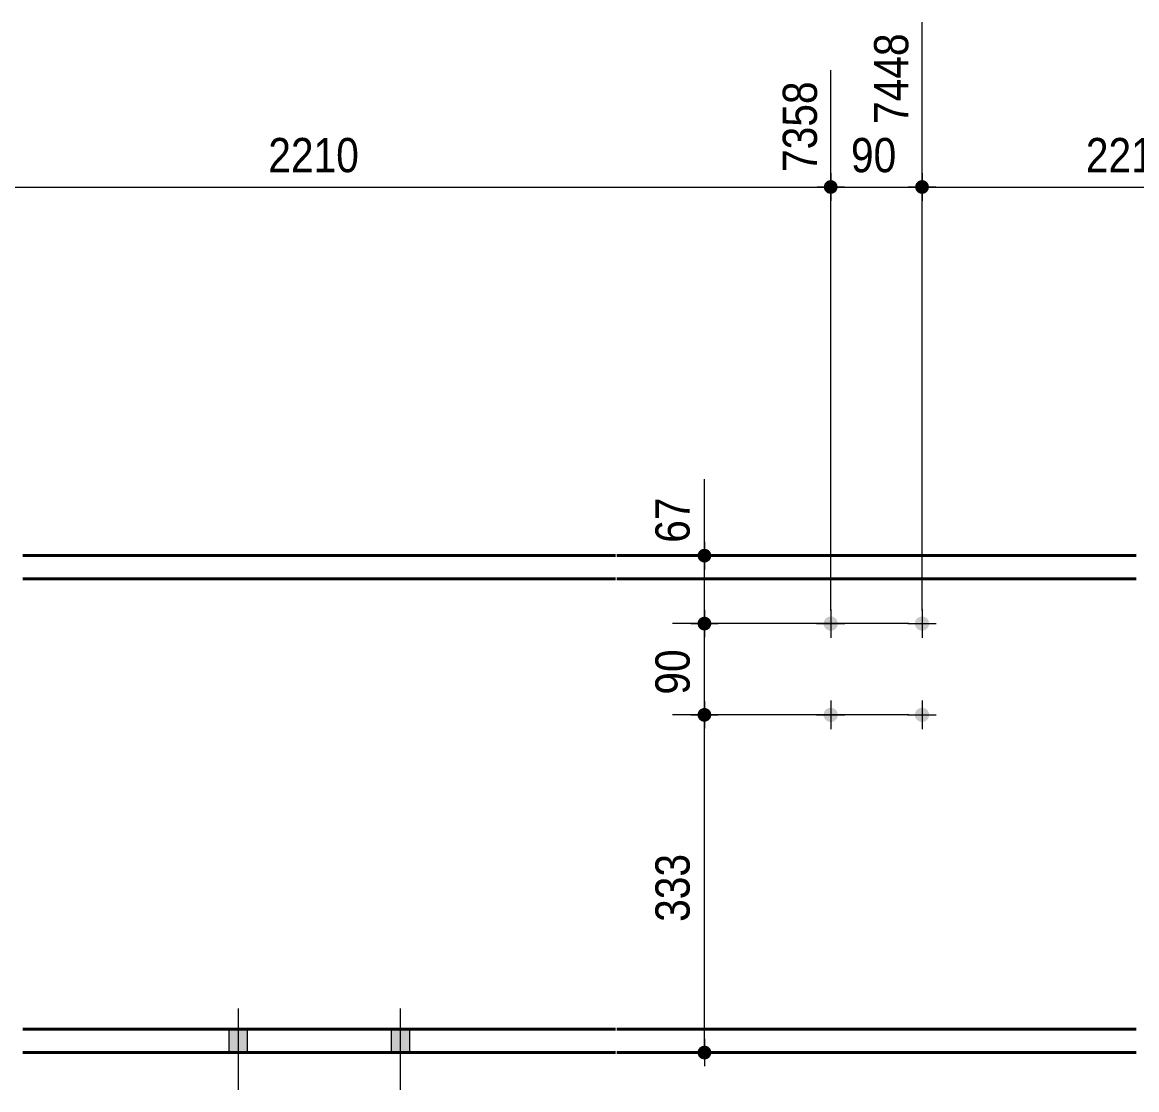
# Model space of a CAD drawing. Header units: millimetres. Extents: x 2 to 410, y 5 to 282.
# Drawn here: x 206.1 to 290.6, y 109.1 to 190.1 of the extents above; entities that cross this region are included whole.
import ezdxf

# ---------------------------------------------------------------- set-up
doc = ezdxf.new("R2010")
doc.units = ezdxf.units.MM
for name, color, linetype, lineweight in [('Boulon', 7, 'Continuous', 0), ('Cotation', 7, 'Continuous', 0), ('Piece', 2, 'Continuous', 0)]:
    doc.layers.add(name, color=color, linetype=linetype, lineweight=lineweight)
doc.styles.add('ARIAL', font='ARIAL.TTF')

# ---------------------------------------------------------------- blocks, each defined once
blk = doc.blocks.new('*A5')
at = {"layer": 'Boulon'}
for points in [[(266.838, 144.5), (266.84, 144.527), (266.844, 144.553), (266.848, 144.579), (266.854, 144.605), (266.861, 144.63), (266.869, 144.655), (266.879, 144.68), (266.889, 144.704), (266.901, 144.728), (266.914, 144.751), (266.929, 144.773), (266.944, 144.795), (266.96, 144.815), (266.977, 144.835), (266.995, 144.854), (267.015, 144.873), (267.035, 144.89), (267.055, 144.906), (267.077, 144.921), (267.099, 144.936), (267.122, 144.949), (267.146, 144.961), (267.17, 144.971), (267.195, 144.981), (267.22, 144.989), (267.245, 144.996), (267.271, 145.002), (267.297, 145.006), (267.323, 145.01), (267.35, 145.012), (267.376, 145.012), (267.403, 145.012), (267.429, 145.01), (267.455, 145.006), (267.481, 145.002), (267.507, 144.996), (267.533, 144.989), (267.558, 144.981), (267.582, 144.971), (267.606, 144.961), (267.63, 144.949), (267.653, 144.936), (267.675, 144.921), (267.697, 144.906), (267.718, 144.89), (267.738, 144.873), (267.757, 144.854), (267.775, 144.835), (267.792, 144.815), (267.809, 144.795), (267.824, 144.773), (267.838, 144.751), (267.851, 144.728), (267.863, 144.704), (267.874, 144.68), (267.883, 144.655), (267.891, 144.63), (267.899, 144.605), (267.904, 144.579), (267.909, 144.553), (267.912, 144.527), (267.914, 144.5), (267.915, 144.474), (267.914, 144.447), (267.912, 144.421), (267.909, 144.395), (267.904, 144.369), (267.899, 144.343), (267.891, 144.317), (267.883, 144.292), (267.874, 144.268), (267.863, 144.244), (267.851, 144.22), (267.838, 144.197), (267.824, 144.175), (267.809, 144.153), (267.792, 144.132), (267.775, 144.112), (267.757, 144.093), (267.738, 144.075), (267.718, 144.058), (267.697, 144.041), (267.675, 144.026), (267.653, 144.012), (267.63, 143.999), (267.606, 143.987), (267.582, 143.976), (267.558, 143.967), (267.533, 143.958), (267.507, 143.951), (267.481, 143.946), (267.455, 143.941), (267.429, 143.938), (267.403, 143.936), (267.376, 143.935), (267.35, 143.936), (267.323, 143.938), (267.297, 143.941), (267.271, 143.946), (267.245, 143.951), (267.22, 143.958), (267.195, 143.967), (267.17, 143.976), (267.146, 143.987), (267.122, 143.999), (267.099, 144.012), (267.077, 144.026), (267.055, 144.041), (267.035, 144.058), (267.015, 144.075), (266.995, 144.093), (266.977, 144.112), (266.96, 144.132), (266.944, 144.153), (266.929, 144.175), (266.914, 144.197), (266.901, 144.22), (266.889, 144.244), (266.879, 144.268), (266.869, 144.292), (266.861, 144.317), (266.854, 144.343), (266.848, 144.369), (266.844, 144.395), (266.84, 144.421), (266.838, 144.447), (266.838, 144.474)], [(266.838, 137.577), (266.84, 137.603), (266.844, 137.63), (266.848, 137.656), (266.854, 137.682), (266.861, 137.707), (266.869, 137.732), (266.879, 137.757), (266.889, 137.781), (266.901, 137.804), (266.914, 137.827), (266.929, 137.85), (266.944, 137.871), (266.96, 137.892), (266.977, 137.912), (266.995, 137.931), (267.015, 137.95), (267.035, 137.967), (267.055, 137.983), (267.077, 137.998), (267.099, 138.013), (267.122, 138.026), (267.146, 138.037), (267.17, 138.048), (267.195, 138.058), (267.22, 138.066), (267.245, 138.073), (267.271, 138.079), (267.297, 138.083), (267.323, 138.087), (267.35, 138.088), (267.376, 138.089), (267.403, 138.088), (267.429, 138.087), (267.455, 138.083), (267.481, 138.079), (267.507, 138.073), (267.533, 138.066), (267.558, 138.058), (267.582, 138.048), (267.606, 138.037), (267.63, 138.026), (267.653, 138.013), (267.675, 137.998), (267.697, 137.983), (267.718, 137.967), (267.738, 137.95), (267.757, 137.931), (267.775, 137.912), (267.792, 137.892), (267.809, 137.871), (267.824, 137.85), (267.838, 137.827), (267.851, 137.804), (267.863, 137.781), (267.874, 137.757), (267.883, 137.732), (267.891, 137.707), (267.899, 137.682), (267.904, 137.656), (267.909, 137.63), (267.912, 137.603), (267.914, 137.577), (267.915, 137.551), (267.914, 137.524), (267.912, 137.498), (267.909, 137.472), (267.904, 137.446), (267.899, 137.42), (267.891, 137.394), (267.883, 137.369), (267.874, 137.345), (267.863, 137.32), (267.851, 137.297), (267.838, 137.274), (267.824, 137.252), (267.809, 137.23), (267.792, 137.209), (267.775, 137.189), (267.757, 137.17), (267.738, 137.152), (267.718, 137.134), (267.697, 137.118), (267.675, 137.103), (267.653, 137.089), (267.63, 137.076), (267.606, 137.064), (267.582, 137.053), (267.558, 137.044), (267.533, 137.035), (267.507, 137.028), (267.481, 137.023), (267.455, 137.018), (267.429, 137.015), (267.403, 137.013), (267.376, 137.012), (267.35, 137.013), (267.323, 137.015), (267.297, 137.018), (267.271, 137.023), (267.245, 137.028), (267.22, 137.035), (267.195, 137.044), (267.17, 137.053), (267.146, 137.064), (267.122, 137.076), (267.099, 137.089), (267.077, 137.103), (267.055, 137.118), (267.035, 137.134), (267.015, 137.152), (266.995, 137.17), (266.977, 137.189), (266.96, 137.209), (266.944, 137.23), (266.929, 137.252), (266.914, 137.274), (266.901, 137.297), (266.889, 137.32), (266.879, 137.345), (266.869, 137.369), (266.861, 137.394), (266.854, 137.42), (266.848, 137.446), (266.844, 137.472), (266.84, 137.498), (266.838, 137.524), (266.838, 137.551)]]:
    blk.add_hatch(color=256, dxfattribs=at).paths.add_polyline_path(points, flags=17)
at = {"layer": 'Boulon', "linetype": 'Continuous', "lineweight": 0}
for p, q in [((267.376, 145.551), (267.376, 143.397)), ((266.299, 144.474), (268.453, 144.474)), ((267.376, 138.628), (267.376, 136.474)), ((266.299, 137.551), (268.453, 137.551))]:
    blk.add_line(p, q, dxfattribs=at)
blk = doc.blocks.new('*A6')
at = {"layer": 'Boulon'}
for points in [[(273.761, 144.5), (273.763, 144.527), (273.767, 144.553), (273.771, 144.579), (273.777, 144.605), (273.784, 144.63), (273.792, 144.655), (273.802, 144.68), (273.813, 144.704), (273.824, 144.728), (273.837, 144.751), (273.852, 144.773), (273.867, 144.795), (273.883, 144.815), (273.9, 144.835), (273.919, 144.854), (273.938, 144.873), (273.958, 144.89), (273.979, 144.906), (274, 144.921), (274.022, 144.936), (274.045, 144.949), (274.069, 144.961), (274.093, 144.971), (274.118, 144.981), (274.143, 144.989), (274.168, 144.996), (274.194, 145.002), (274.22, 145.006), (274.247, 145.01), (274.273, 145.012), (274.299, 145.012), (274.326, 145.012), (274.352, 145.01), (274.378, 145.006), (274.404, 145.002), (274.43, 144.996), (274.456, 144.989), (274.481, 144.981), (274.505, 144.971), (274.53, 144.961), (274.553, 144.949), (274.576, 144.936), (274.598, 144.921), (274.62, 144.906), (274.641, 144.89), (274.661, 144.873), (274.68, 144.854), (274.698, 144.835), (274.716, 144.815), (274.732, 144.795), (274.747, 144.773), (274.761, 144.751), (274.774, 144.728), (274.786, 144.704), (274.797, 144.68), (274.806, 144.655), (274.815, 144.63), (274.822, 144.605), (274.827, 144.579), (274.832, 144.553), (274.835, 144.527), (274.837, 144.5), (274.838, 144.474), (274.837, 144.447), (274.835, 144.421), (274.832, 144.395), (274.827, 144.369), (274.822, 144.343), (274.815, 144.317), (274.806, 144.292), (274.797, 144.268), (274.786, 144.244), (274.774, 144.22), (274.761, 144.197), (274.747, 144.175), (274.732, 144.153), (274.716, 144.132), (274.698, 144.112), (274.68, 144.093), (274.661, 144.075), (274.641, 144.058), (274.62, 144.041), (274.598, 144.026), (274.576, 144.012), (274.553, 143.999), (274.53, 143.987), (274.505, 143.976), (274.481, 143.967), (274.456, 143.958), (274.43, 143.951), (274.404, 143.946), (274.378, 143.941), (274.352, 143.938), (274.326, 143.936), (274.299, 143.935), (274.273, 143.936), (274.247, 143.938), (274.22, 143.941), (274.194, 143.946), (274.168, 143.951), (274.143, 143.958), (274.118, 143.967), (274.093, 143.976), (274.069, 143.987), (274.045, 143.999), (274.022, 144.012), (274, 144.026), (273.979, 144.041), (273.958, 144.058), (273.938, 144.075), (273.919, 144.093), (273.9, 144.112), (273.883, 144.132), (273.867, 144.153), (273.852, 144.175), (273.837, 144.197), (273.824, 144.22), (273.813, 144.244), (273.802, 144.268), (273.792, 144.292), (273.784, 144.317), (273.777, 144.343), (273.771, 144.369), (273.767, 144.395), (273.763, 144.421), (273.761, 144.447), (273.761, 144.474)], [(273.761, 137.577), (273.763, 137.603), (273.767, 137.63), (273.771, 137.656), (273.777, 137.682), (273.784, 137.707), (273.792, 137.732), (273.802, 137.757), (273.813, 137.781), (273.824, 137.804), (273.837, 137.827), (273.852, 137.85), (273.867, 137.871), (273.883, 137.892), (273.9, 137.912), (273.919, 137.931), (273.938, 137.95), (273.958, 137.967), (273.979, 137.983), (274, 137.998), (274.022, 138.013), (274.045, 138.026), (274.069, 138.037), (274.093, 138.048), (274.118, 138.058), (274.143, 138.066), (274.168, 138.073), (274.194, 138.079), (274.22, 138.083), (274.247, 138.087), (274.273, 138.088), (274.299, 138.089), (274.326, 138.088), (274.352, 138.087), (274.378, 138.083), (274.404, 138.079), (274.43, 138.073), (274.456, 138.066), (274.481, 138.058), (274.505, 138.048), (274.53, 138.037), (274.553, 138.026), (274.576, 138.013), (274.598, 137.998), (274.62, 137.983), (274.641, 137.967), (274.661, 137.95), (274.68, 137.931), (274.698, 137.912), (274.716, 137.892), (274.732, 137.871), (274.747, 137.85), (274.761, 137.827), (274.774, 137.804), (274.786, 137.781), (274.797, 137.757), (274.806, 137.732), (274.815, 137.707), (274.822, 137.682), (274.827, 137.656), (274.832, 137.63), (274.835, 137.603), (274.837, 137.577), (274.838, 137.551), (274.837, 137.524), (274.835, 137.498), (274.832, 137.472), (274.827, 137.446), (274.822, 137.42), (274.815, 137.394), (274.806, 137.369), (274.797, 137.345), (274.786, 137.32), (274.774, 137.297), (274.761, 137.274), (274.747, 137.252), (274.732, 137.23), (274.716, 137.209), (274.698, 137.189), (274.68, 137.17), (274.661, 137.152), (274.641, 137.134), (274.62, 137.118), (274.598, 137.103), (274.576, 137.089), (274.553, 137.076), (274.53, 137.064), (274.505, 137.053), (274.481, 137.044), (274.456, 137.035), (274.43, 137.028), (274.404, 137.023), (274.378, 137.018), (274.352, 137.015), (274.326, 137.013), (274.299, 137.012), (274.273, 137.013), (274.247, 137.015), (274.22, 137.018), (274.194, 137.023), (274.168, 137.028), (274.143, 137.035), (274.118, 137.044), (274.093, 137.053), (274.069, 137.064), (274.045, 137.076), (274.022, 137.089), (274, 137.103), (273.979, 137.118), (273.958, 137.134), (273.938, 137.152), (273.919, 137.17), (273.9, 137.189), (273.883, 137.209), (273.867, 137.23), (273.852, 137.252), (273.837, 137.274), (273.824, 137.297), (273.813, 137.32), (273.802, 137.345), (273.792, 137.369), (273.784, 137.394), (273.777, 137.42), (273.771, 137.446), (273.767, 137.472), (273.763, 137.498), (273.761, 137.524), (273.761, 137.551)]]:
    blk.add_hatch(color=256, dxfattribs=at).paths.add_polyline_path(points, flags=17)
at = {"layer": 'Boulon', "linetype": 'Continuous', "lineweight": 0}
for p, q in [((274.299, 145.551), (274.299, 143.397)), ((273.222, 144.474), (275.376, 144.474)), ((274.299, 138.628), (274.299, 136.474)), ((273.222, 137.551), (275.376, 137.551))]:
    blk.add_line(p, q, dxfattribs=at)
blk = doc.blocks.new('*A13')
at = {"layer": 'Boulon'}
for points in [[(221.74, 111.935), (221.74, 113.705), (223.125, 113.705), (223.125, 111.935)], [(221.74, 111.935), (221.74, 113.705), (223.125, 113.705), (223.125, 111.935)], [(234.048, 111.935), (234.048, 113.705), (235.432, 113.705), (235.432, 111.935)], [(234.048, 111.935), (234.048, 113.705), (235.432, 113.705), (235.432, 111.935)]]:
    blk.add_hatch(color=256, dxfattribs=at).paths.add_polyline_path(points, flags=17)
at = {"layer": 'Boulon', "linetype": 'Continuous', "lineweight": 0}
for p, q in [((222.432, 115.272), (222.432, 109.118)), ((222.432, 115.272), (222.432, 109.118)), ((234.74, 115.272), (234.74, 109.118)), ((234.74, 115.272), (234.74, 109.118)), ((221.74, 113.705), (221.74, 111.935)), ((221.74, 113.705), (221.74, 111.935)), ((223.125, 113.705), (223.125, 111.935)), ((223.125, 113.705), (223.125, 111.935)), ((234.048, 113.705), (234.048, 111.935)), ((234.048, 113.705), (234.048, 111.935)), ((235.432, 113.705), (235.432, 111.935)), ((235.432, 113.705), (235.432, 111.935))]:
    blk.add_line(p, q, dxfattribs=at)
blk = doc.blocks.new('*A16')
at = {"layer": 'Piece', "color": 2, "linetype": 'Continuous', "lineweight": 40}
for p, q in [((251.047789, 149.627592), (206.124712, 149.627592)), ((290.527736, 149.627592), (251.147789, 149.627592)), ((251.047789, 147.858361), (206.124712, 147.858361)), ((290.527736, 147.858361), (251.147789, 147.858361)), ((251.047789, 113.704515), (206.124712, 113.704515)), ((290.527736, 113.704515), (251.147789, 113.704515)), ((206.124712, 111.935285), (251.047789, 111.935285)), ((251.147789, 111.935285), (290.527736, 111.935285))]:
    blk.add_line(p, q, dxfattribs=at)
blk = doc.blocks.new('*A45')
at = {"layer": 'Cotation'}
for points in [[(189.771, 177.069), (189.745, 177.071), (189.72, 177.074), (189.695, 177.078), (189.67, 177.084), (189.645, 177.091), (189.621, 177.099), (189.597, 177.108), (189.574, 177.118), (189.551, 177.13), (189.529, 177.142), (189.507, 177.156), (189.487, 177.171), (189.466, 177.186), (189.447, 177.203), (189.429, 177.221), (189.411, 177.239), (189.394, 177.258), (189.379, 177.279), (189.364, 177.299), (189.35, 177.321), (189.338, 177.343), (189.326, 177.366), (189.316, 177.389), (189.307, 177.413), (189.299, 177.437), (189.292, 177.462), (189.286, 177.487), (189.282, 177.512), (189.279, 177.537), (189.277, 177.563), (189.276, 177.588), (189.277, 177.614), (189.279, 177.639), (189.282, 177.665), (189.286, 177.69), (189.292, 177.715), (189.299, 177.739), (189.307, 177.764), (189.316, 177.787), (189.326, 177.811), (189.338, 177.833), (189.35, 177.856), (189.364, 177.877), (189.379, 177.898), (189.394, 177.918), (189.411, 177.938), (189.429, 177.956), (189.447, 177.974), (189.466, 177.99), (189.487, 178.006), (189.507, 178.021), (189.529, 178.034), (189.551, 178.047), (189.574, 178.058), (189.597, 178.069), (189.621, 178.078), (189.645, 178.086), (189.67, 178.093), (189.695, 178.098), (189.72, 178.103), (189.745, 178.106), (189.771, 178.108), (189.796, 178.108), (189.822, 178.108), (189.847, 178.106), (189.873, 178.103), (189.898, 178.098), (189.923, 178.093), (189.947, 178.086), (189.971, 178.078), (189.995, 178.069), (190.019, 178.058), (190.041, 178.047), (190.064, 178.034), (190.085, 178.021), (190.106, 178.006), (190.126, 177.99), (190.145, 177.974), (190.164, 177.956), (190.182, 177.938), (190.198, 177.918), (190.214, 177.898), (190.229, 177.877), (190.242, 177.856), (190.255, 177.833), (190.266, 177.811), (190.277, 177.787), (190.286, 177.764), (190.294, 177.739), (190.301, 177.715), (190.306, 177.69), (190.311, 177.665), (190.314, 177.639), (190.316, 177.614), (190.316, 177.588), (190.316, 177.563), (190.314, 177.537), (190.311, 177.512), (190.306, 177.487), (190.301, 177.462), (190.294, 177.437), (190.286, 177.413), (190.277, 177.389), (190.266, 177.366), (190.255, 177.343), (190.242, 177.321), (190.229, 177.299), (190.214, 177.279), (190.198, 177.258), (190.182, 177.239), (190.164, 177.221), (190.145, 177.203), (190.126, 177.186), (190.106, 177.171), (190.085, 177.156), (190.064, 177.142), (190.041, 177.13), (190.019, 177.118), (189.995, 177.108), (189.971, 177.099), (189.947, 177.091), (189.923, 177.084), (189.898, 177.078), (189.873, 177.074), (189.847, 177.071), (189.822, 177.069), (189.796, 177.068)], [(267.351, 177.069), (267.325, 177.071), (267.3, 177.074), (267.275, 177.078), (267.25, 177.084), (267.225, 177.091), (267.201, 177.099), (267.177, 177.108), (267.154, 177.118), (267.131, 177.13), (267.109, 177.142), (267.087, 177.156), (267.066, 177.171), (267.046, 177.186), (267.027, 177.203), (267.009, 177.221), (266.991, 177.239), (266.974, 177.258), (266.959, 177.279), (266.944, 177.299), (266.93, 177.321), (266.918, 177.343), (266.906, 177.366), (266.896, 177.389), (266.887, 177.413), (266.879, 177.437), (266.872, 177.462), (266.866, 177.487), (266.862, 177.512), (266.859, 177.537), (266.857, 177.563), (266.856, 177.588), (266.857, 177.614), (266.859, 177.639), (266.862, 177.665), (266.866, 177.69), (266.872, 177.715), (266.879, 177.739), (266.887, 177.764), (266.896, 177.787), (266.906, 177.811), (266.918, 177.833), (266.93, 177.856), (266.944, 177.877), (266.959, 177.898), (266.974, 177.918), (266.991, 177.938), (267.009, 177.956), (267.027, 177.974), (267.046, 177.99), (267.066, 178.006), (267.087, 178.021), (267.109, 178.034), (267.131, 178.047), (267.154, 178.058), (267.177, 178.069), (267.201, 178.078), (267.225, 178.086), (267.25, 178.093), (267.275, 178.098), (267.3, 178.103), (267.325, 178.106), (267.351, 178.108), (267.376, 178.108), (267.402, 178.108), (267.427, 178.106), (267.453, 178.103), (267.478, 178.098), (267.503, 178.093), (267.527, 178.086), (267.551, 178.078), (267.575, 178.069), (267.599, 178.058), (267.621, 178.047), (267.644, 178.034), (267.665, 178.021), (267.686, 178.006), (267.706, 177.99), (267.725, 177.974), (267.744, 177.956), (267.762, 177.938), (267.778, 177.918), (267.794, 177.898), (267.809, 177.877), (267.822, 177.856), (267.835, 177.833), (267.846, 177.811), (267.857, 177.787), (267.866, 177.764), (267.874, 177.739), (267.881, 177.715), (267.886, 177.69), (267.891, 177.665), (267.894, 177.639), (267.896, 177.614), (267.896, 177.588), (267.896, 177.563), (267.894, 177.537), (267.891, 177.512), (267.886, 177.487), (267.881, 177.462), (267.874, 177.437), (267.866, 177.413), (267.857, 177.389), (267.846, 177.366), (267.835, 177.343), (267.822, 177.321), (267.809, 177.299), (267.794, 177.279), (267.778, 177.258), (267.762, 177.239), (267.744, 177.221), (267.725, 177.203), (267.706, 177.186), (267.686, 177.171), (267.665, 177.156), (267.644, 177.142), (267.621, 177.13), (267.599, 177.118), (267.575, 177.108), (267.551, 177.099), (267.527, 177.091), (267.503, 177.084), (267.478, 177.078), (267.453, 177.074), (267.427, 177.071), (267.402, 177.069), (267.376, 177.068)]]:
    blk.add_hatch(color=256, dxfattribs=at).paths.add_polyline_path(points, flags=17)
at = {"layer": 'Cotation', "linetype": 'Continuous', "lineweight": 0}
for p, q in [((189.796, 145.474), (189.796, 190.082)), ((267.376, 145.474), (267.376, 186.442)), ((189.796, 178.628), (189.796, 176.548)), ((267.376, 178.628), (267.376, 176.548)), ((190.836, 177.588), (188.756, 177.588)), ((189.796, 177.588), (188.756, 177.588)), ((189.796, 177.588), (267.376, 177.588)), ((268.416, 177.588), (266.336, 177.588)), ((267.376, 177.588), (268.416, 177.588))]:
    blk.add_line(p, q, dxfattribs=at)
at = {"layer": 'Cotation'}
for p in [(189.796, 177.588), (267.376, 177.588)]:
    blk.add_point(p, dxfattribs=at)
at = {"layer": 'Cotation', "style": 'ARIAL', "width": 0.85}
blk.add_text('7358', height=2.6, rotation=90.00021, dxfattribs=at).set_placement((266.336, 178.728))
blk.add_text('2210', height=2.6, dxfattribs=at).set_placement((224.729, 178.708))
blk = doc.blocks.new('*A46')
at = {"layer": 'Cotation'}
for points in [[(267.351, 177.069), (267.325, 177.071), (267.3, 177.074), (267.275, 177.078), (267.25, 177.084), (267.225, 177.091), (267.201, 177.099), (267.177, 177.108), (267.154, 177.118), (267.131, 177.13), (267.109, 177.142), (267.087, 177.156), (267.066, 177.171), (267.046, 177.186), (267.027, 177.203), (267.009, 177.221), (266.991, 177.239), (266.974, 177.258), (266.959, 177.279), (266.944, 177.299), (266.93, 177.321), (266.918, 177.343), (266.906, 177.366), (266.896, 177.389), (266.887, 177.413), (266.879, 177.437), (266.872, 177.462), (266.866, 177.487), (266.862, 177.512), (266.859, 177.537), (266.857, 177.563), (266.856, 177.588), (266.857, 177.614), (266.859, 177.639), (266.862, 177.665), (266.866, 177.69), (266.872, 177.715), (266.879, 177.739), (266.887, 177.764), (266.896, 177.787), (266.906, 177.811), (266.918, 177.833), (266.93, 177.856), (266.944, 177.877), (266.959, 177.898), (266.974, 177.918), (266.991, 177.938), (267.009, 177.956), (267.027, 177.974), (267.046, 177.99), (267.066, 178.006), (267.087, 178.021), (267.109, 178.034), (267.131, 178.047), (267.154, 178.058), (267.177, 178.069), (267.201, 178.078), (267.225, 178.086), (267.25, 178.093), (267.275, 178.098), (267.3, 178.103), (267.325, 178.106), (267.351, 178.108), (267.376, 178.108), (267.402, 178.108), (267.427, 178.106), (267.453, 178.103), (267.478, 178.098), (267.503, 178.093), (267.527, 178.086), (267.551, 178.078), (267.575, 178.069), (267.599, 178.058), (267.621, 178.047), (267.644, 178.034), (267.665, 178.021), (267.686, 178.006), (267.706, 177.99), (267.725, 177.974), (267.744, 177.956), (267.762, 177.938), (267.778, 177.918), (267.794, 177.898), (267.809, 177.877), (267.822, 177.856), (267.835, 177.833), (267.846, 177.811), (267.857, 177.787), (267.866, 177.764), (267.874, 177.739), (267.881, 177.715), (267.886, 177.69), (267.891, 177.665), (267.894, 177.639), (267.896, 177.614), (267.896, 177.588), (267.896, 177.563), (267.894, 177.537), (267.891, 177.512), (267.886, 177.487), (267.881, 177.462), (267.874, 177.437), (267.866, 177.413), (267.857, 177.389), (267.846, 177.366), (267.835, 177.343), (267.822, 177.321), (267.809, 177.299), (267.794, 177.279), (267.778, 177.258), (267.762, 177.239), (267.744, 177.221), (267.725, 177.203), (267.706, 177.186), (267.686, 177.171), (267.665, 177.156), (267.644, 177.142), (267.621, 177.13), (267.599, 177.118), (267.575, 177.108), (267.551, 177.099), (267.527, 177.091), (267.503, 177.084), (267.478, 177.078), (267.453, 177.074), (267.427, 177.071), (267.402, 177.069), (267.376, 177.068)], [(274.274, 177.069), (274.248, 177.071), (274.223, 177.074), (274.198, 177.078), (274.173, 177.084), (274.148, 177.091), (274.124, 177.099), (274.1, 177.108), (274.077, 177.118), (274.054, 177.13), (274.032, 177.142), (274.01, 177.156), (273.99, 177.171), (273.969, 177.186), (273.95, 177.203), (273.932, 177.221), (273.914, 177.239), (273.897, 177.258), (273.882, 177.279), (273.867, 177.299), (273.853, 177.321), (273.841, 177.343), (273.829, 177.366), (273.819, 177.389), (273.81, 177.413), (273.802, 177.437), (273.795, 177.462), (273.789, 177.487), (273.785, 177.512), (273.782, 177.537), (273.78, 177.563), (273.779, 177.588), (273.78, 177.614), (273.782, 177.639), (273.785, 177.665), (273.789, 177.69), (273.795, 177.715), (273.802, 177.739), (273.81, 177.764), (273.819, 177.787), (273.829, 177.811), (273.841, 177.833), (273.853, 177.856), (273.867, 177.877), (273.882, 177.898), (273.897, 177.918), (273.914, 177.938), (273.932, 177.956), (273.95, 177.974), (273.969, 177.99), (273.99, 178.006), (274.01, 178.021), (274.032, 178.034), (274.054, 178.047), (274.077, 178.058), (274.1, 178.069), (274.124, 178.078), (274.148, 178.086), (274.173, 178.093), (274.198, 178.098), (274.223, 178.103), (274.248, 178.106), (274.274, 178.108), (274.299, 178.108), (274.325, 178.108), (274.35, 178.106), (274.376, 178.103), (274.401, 178.098), (274.426, 178.093), (274.45, 178.086), (274.474, 178.078), (274.498, 178.069), (274.522, 178.058), (274.544, 178.047), (274.567, 178.034), (274.588, 178.021), (274.609, 178.006), (274.629, 177.99), (274.649, 177.974), (274.667, 177.956), (274.685, 177.938), (274.701, 177.918), (274.717, 177.898), (274.732, 177.877), (274.745, 177.856), (274.758, 177.833), (274.769, 177.811), (274.78, 177.787), (274.789, 177.764), (274.797, 177.739), (274.804, 177.715), (274.809, 177.69), (274.814, 177.665), (274.817, 177.639), (274.819, 177.614), (274.819, 177.588), (274.819, 177.563), (274.817, 177.537), (274.814, 177.512), (274.809, 177.487), (274.804, 177.462), (274.797, 177.437), (274.789, 177.413), (274.78, 177.389), (274.769, 177.366), (274.758, 177.343), (274.745, 177.321), (274.732, 177.299), (274.717, 177.279), (274.701, 177.258), (274.685, 177.239), (274.667, 177.221), (274.649, 177.203), (274.629, 177.186), (274.609, 177.171), (274.588, 177.156), (274.567, 177.142), (274.544, 177.13), (274.522, 177.118), (274.498, 177.108), (274.474, 177.099), (274.45, 177.091), (274.426, 177.084), (274.401, 177.078), (274.376, 177.074), (274.35, 177.071), (274.325, 177.069), (274.299, 177.068)]]:
    blk.add_hatch(color=256, dxfattribs=at).paths.add_polyline_path(points, flags=17)
at = {"layer": 'Cotation', "linetype": 'Continuous', "lineweight": 0}
for p, q in [((274.299, 145.474), (274.299, 190.082)), ((267.376, 145.474), (267.376, 186.442)), ((267.376, 178.628), (267.376, 176.548)), ((274.299, 178.628), (274.299, 176.548)), ((268.416, 177.588), (266.336, 177.588)), ((267.376, 177.588), (266.336, 177.588)), ((267.376, 177.588), (274.299, 177.588)), ((275.339, 177.588), (273.259, 177.588)), ((274.299, 177.588), (275.339, 177.588))]:
    blk.add_line(p, q, dxfattribs=at)
at = {"layer": 'Cotation'}
for p in [(267.376, 177.588), (274.299, 177.588)]:
    blk.add_point(p, dxfattribs=at)
at = {"layer": 'Cotation', "style": 'ARIAL', "width": 0.85}
blk.add_text('7448', height=2.6, rotation=90.00021, dxfattribs=at).set_placement((273.259, 182.368))
blk.add_text('90', height=2.6, dxfattribs=at).set_placement((268.909, 178.708))
blk = doc.blocks.new('*A47')
at = {"layer": 'Cotation'}
for points in [[(274.274, 177.069), (274.248, 177.071), (274.223, 177.074), (274.198, 177.078), (274.173, 177.084), (274.148, 177.091), (274.124, 177.099), (274.1, 177.108), (274.077, 177.118), (274.054, 177.13), (274.032, 177.142), (274.01, 177.156), (273.99, 177.171), (273.969, 177.186), (273.95, 177.203), (273.932, 177.221), (273.914, 177.239), (273.897, 177.258), (273.882, 177.279), (273.867, 177.299), (273.853, 177.321), (273.841, 177.343), (273.829, 177.366), (273.819, 177.389), (273.81, 177.413), (273.802, 177.437), (273.795, 177.462), (273.789, 177.487), (273.785, 177.512), (273.782, 177.537), (273.78, 177.563), (273.779, 177.588), (273.78, 177.614), (273.782, 177.639), (273.785, 177.665), (273.789, 177.69), (273.795, 177.715), (273.802, 177.739), (273.81, 177.764), (273.819, 177.787), (273.829, 177.811), (273.841, 177.833), (273.853, 177.856), (273.867, 177.877), (273.882, 177.898), (273.897, 177.918), (273.914, 177.938), (273.932, 177.956), (273.95, 177.974), (273.969, 177.99), (273.99, 178.006), (274.01, 178.021), (274.032, 178.034), (274.054, 178.047), (274.077, 178.058), (274.1, 178.069), (274.124, 178.078), (274.148, 178.086), (274.173, 178.093), (274.198, 178.098), (274.223, 178.103), (274.248, 178.106), (274.274, 178.108), (274.299, 178.108), (274.325, 178.108), (274.35, 178.106), (274.376, 178.103), (274.401, 178.098), (274.426, 178.093), (274.45, 178.086), (274.474, 178.078), (274.498, 178.069), (274.522, 178.058), (274.544, 178.047), (274.567, 178.034), (274.588, 178.021), (274.609, 178.006), (274.629, 177.99), (274.649, 177.974), (274.667, 177.956), (274.685, 177.938), (274.701, 177.918), (274.717, 177.898), (274.732, 177.877), (274.745, 177.856), (274.758, 177.833), (274.769, 177.811), (274.78, 177.787), (274.789, 177.764), (274.797, 177.739), (274.804, 177.715), (274.809, 177.69), (274.814, 177.665), (274.817, 177.639), (274.819, 177.614), (274.819, 177.588), (274.819, 177.563), (274.817, 177.537), (274.814, 177.512), (274.809, 177.487), (274.804, 177.462), (274.797, 177.437), (274.789, 177.413), (274.78, 177.389), (274.769, 177.366), (274.758, 177.343), (274.745, 177.321), (274.732, 177.299), (274.717, 177.279), (274.701, 177.258), (274.685, 177.239), (274.667, 177.221), (274.649, 177.203), (274.629, 177.186), (274.609, 177.171), (274.588, 177.156), (274.567, 177.142), (274.544, 177.13), (274.522, 177.118), (274.498, 177.108), (274.474, 177.099), (274.45, 177.091), (274.426, 177.084), (274.401, 177.078), (274.376, 177.074), (274.35, 177.071), (274.325, 177.069), (274.299, 177.068)], [(306.831, 177.069), (306.805, 177.071), (306.78, 177.074), (306.755, 177.078), (306.73, 177.084), (306.705, 177.091), (306.681, 177.099), (306.657, 177.108), (306.634, 177.118), (306.611, 177.13), (306.589, 177.142), (306.567, 177.156), (306.546, 177.171), (306.526, 177.186), (306.507, 177.203), (306.488, 177.221), (306.471, 177.239), (306.454, 177.258), (306.439, 177.279), (306.424, 177.299), (306.41, 177.321), (306.398, 177.343), (306.386, 177.366), (306.376, 177.389), (306.367, 177.413), (306.359, 177.437), (306.352, 177.462), (306.346, 177.487), (306.342, 177.512), (306.339, 177.537), (306.337, 177.563), (306.336, 177.588), (306.337, 177.614), (306.339, 177.639), (306.342, 177.665), (306.346, 177.69), (306.352, 177.715), (306.359, 177.739), (306.367, 177.764), (306.376, 177.787), (306.386, 177.811), (306.398, 177.833), (306.41, 177.856), (306.424, 177.877), (306.439, 177.898), (306.454, 177.918), (306.471, 177.938), (306.488, 177.956), (306.507, 177.974), (306.526, 177.99), (306.546, 178.006), (306.567, 178.021), (306.589, 178.034), (306.611, 178.047), (306.634, 178.058), (306.657, 178.069), (306.681, 178.078), (306.705, 178.086), (306.73, 178.093), (306.755, 178.098), (306.78, 178.103), (306.805, 178.106), (306.831, 178.108), (306.856, 178.108), (306.882, 178.108), (306.907, 178.106), (306.932, 178.103), (306.958, 178.098), (306.983, 178.093), (307.007, 178.086), (307.031, 178.078), (307.055, 178.069), (307.078, 178.058), (307.101, 178.047), (307.124, 178.034), (307.145, 178.021), (307.166, 178.006), (307.186, 177.99), (307.205, 177.974), (307.224, 177.956), (307.241, 177.938), (307.258, 177.918), (307.274, 177.898), (307.289, 177.877), (307.302, 177.856), (307.315, 177.833), (307.326, 177.811), (307.337, 177.787), (307.346, 177.764), (307.354, 177.739), (307.361, 177.715), (307.366, 177.69), (307.371, 177.665), (307.374, 177.639), (307.376, 177.614), (307.376, 177.588), (307.376, 177.563), (307.374, 177.537), (307.371, 177.512), (307.366, 177.487), (307.361, 177.462), (307.354, 177.437), (307.346, 177.413), (307.337, 177.389), (307.326, 177.366), (307.315, 177.343), (307.302, 177.321), (307.289, 177.299), (307.274, 177.279), (307.258, 177.258), (307.241, 177.239), (307.224, 177.221), (307.205, 177.203), (307.186, 177.186), (307.166, 177.171), (307.145, 177.156), (307.124, 177.142), (307.101, 177.13), (307.078, 177.118), (307.055, 177.108), (307.031, 177.099), (307.007, 177.091), (306.983, 177.084), (306.958, 177.078), (306.932, 177.074), (306.907, 177.071), (306.882, 177.069), (306.856, 177.068)]]:
    blk.add_hatch(color=256, dxfattribs=at).paths.add_polyline_path(points, flags=17)
at = {"layer": 'Cotation', "linetype": 'Continuous', "lineweight": 0}
for p, q in [((274.299, 145.474), (274.299, 190.082)), ((306.856, 145.474), (306.856, 186.442)), ((274.299, 178.628), (274.299, 176.548)), ((306.856, 178.628), (306.856, 176.548)), ((275.339, 177.588), (273.259, 177.588)), ((274.299, 177.588), (273.259, 177.588)), ((274.299, 177.588), (306.856, 177.588)), ((307.896, 177.588), (305.816, 177.588)), ((306.856, 177.588), (307.896, 177.588))]:
    blk.add_line(p, q, dxfattribs=at)
at = {"layer": 'Cotation'}
for p in [(274.299, 177.588), (306.856, 177.588)]:
    blk.add_point(p, dxfattribs=at)
at = {"layer": 'Cotation', "style": 'ARIAL', "width": 0.85}
blk.add_text('9658', height=2.6, rotation=90.00021, dxfattribs=at).set_placement((305.816, 178.728))
blk.add_text('2210', height=2.6, dxfattribs=at).set_placement((286.721, 178.708))
blk = doc.blocks.new('*A67')
at = {"layer": 'Cotation'}
for points in [[(257.774, 137.031), (257.748, 137.033), (257.723, 137.036), (257.698, 137.041), (257.673, 137.046), (257.648, 137.053), (257.624, 137.061), (257.6, 137.07), (257.577, 137.081), (257.554, 137.092), (257.532, 137.105), (257.511, 137.118), (257.49, 137.133), (257.47, 137.149), (257.45, 137.165), (257.432, 137.183), (257.414, 137.201), (257.397, 137.221), (257.382, 137.241), (257.367, 137.262), (257.353, 137.283), (257.341, 137.306), (257.329, 137.328), (257.319, 137.352), (257.31, 137.375), (257.302, 137.4), (257.295, 137.424), (257.289, 137.449), (257.285, 137.474), (257.282, 137.5), (257.28, 137.525), (257.279, 137.551), (257.28, 137.576), (257.282, 137.602), (257.285, 137.627), (257.289, 137.652), (257.295, 137.677), (257.302, 137.702), (257.31, 137.726), (257.319, 137.75), (257.329, 137.773), (257.341, 137.796), (257.353, 137.818), (257.367, 137.84), (257.382, 137.86), (257.397, 137.881), (257.414, 137.9), (257.432, 137.918), (257.45, 137.936), (257.47, 137.953), (257.49, 137.968), (257.511, 137.983), (257.532, 137.997), (257.554, 138.009), (257.577, 138.021), (257.6, 138.031), (257.624, 138.04), (257.648, 138.048), (257.673, 138.055), (257.698, 138.061), (257.723, 138.065), (257.748, 138.068), (257.774, 138.07), (257.799, 138.071), (257.825, 138.07), (257.85, 138.068), (257.876, 138.065), (257.901, 138.061), (257.926, 138.055), (257.95, 138.048), (257.975, 138.04), (257.998, 138.031), (258.022, 138.021), (258.045, 138.009), (258.067, 137.997), (258.088, 137.983), (258.109, 137.968), (258.129, 137.953), (258.149, 137.936), (258.167, 137.918), (258.185, 137.9), (258.201, 137.881), (258.217, 137.86), (258.232, 137.84), (258.245, 137.818), (258.258, 137.796), (258.269, 137.773), (258.28, 137.75), (258.289, 137.726), (258.297, 137.702), (258.304, 137.677), (258.309, 137.652), (258.314, 137.627), (258.317, 137.602), (258.319, 137.576), (258.319, 137.551), (258.319, 137.525), (258.317, 137.5), (258.314, 137.474), (258.309, 137.449), (258.304, 137.424), (258.297, 137.4), (258.289, 137.375), (258.28, 137.352), (258.269, 137.328), (258.258, 137.306), (258.245, 137.283), (258.232, 137.262), (258.217, 137.241), (258.201, 137.221), (258.185, 137.201), (258.167, 137.183), (258.149, 137.165), (258.129, 137.149), (258.109, 137.133), (258.088, 137.118), (258.067, 137.105), (258.045, 137.092), (258.022, 137.081), (257.998, 137.07), (257.975, 137.061), (257.95, 137.053), (257.926, 137.046), (257.901, 137.041), (257.876, 137.036), (257.85, 137.033), (257.825, 137.031), (257.799, 137.031)], [(257.774, 111.416), (257.748, 111.418), (257.723, 111.421), (257.698, 111.425), (257.673, 111.431), (257.648, 111.438), (257.624, 111.446), (257.6, 111.455), (257.577, 111.465), (257.554, 111.477), (257.532, 111.489), (257.511, 111.503), (257.49, 111.518), (257.47, 111.533), (257.45, 111.55), (257.432, 111.568), (257.414, 111.586), (257.397, 111.605), (257.382, 111.626), (257.367, 111.646), (257.353, 111.668), (257.341, 111.69), (257.329, 111.713), (257.319, 111.736), (257.31, 111.76), (257.302, 111.784), (257.295, 111.809), (257.289, 111.834), (257.285, 111.859), (257.282, 111.884), (257.28, 111.91), (257.279, 111.935), (257.28, 111.961), (257.282, 111.986), (257.285, 112.012), (257.289, 112.037), (257.295, 112.062), (257.302, 112.086), (257.31, 112.11), (257.319, 112.134), (257.329, 112.158), (257.341, 112.18), (257.353, 112.203), (257.367, 112.224), (257.382, 112.245), (257.397, 112.265), (257.414, 112.284), (257.432, 112.303), (257.45, 112.321), (257.47, 112.337), (257.49, 112.353), (257.511, 112.368), (257.532, 112.381), (257.554, 112.394), (257.577, 112.405), (257.6, 112.416), (257.624, 112.425), (257.648, 112.433), (257.673, 112.44), (257.698, 112.445), (257.723, 112.45), (257.748, 112.453), (257.774, 112.455), (257.799, 112.455), (257.825, 112.455), (257.85, 112.453), (257.876, 112.45), (257.901, 112.445), (257.926, 112.44), (257.95, 112.433), (257.975, 112.425), (257.998, 112.416), (258.022, 112.405), (258.045, 112.394), (258.067, 112.381), (258.088, 112.368), (258.109, 112.353), (258.129, 112.337), (258.149, 112.321), (258.167, 112.303), (258.185, 112.284), (258.201, 112.265), (258.217, 112.245), (258.232, 112.224), (258.245, 112.203), (258.258, 112.18), (258.269, 112.158), (258.28, 112.134), (258.289, 112.11), (258.297, 112.086), (258.304, 112.062), (258.309, 112.037), (258.314, 112.012), (258.317, 111.986), (258.319, 111.961), (258.319, 111.935), (258.319, 111.91), (258.317, 111.884), (258.314, 111.859), (258.309, 111.834), (258.304, 111.809), (258.297, 111.784), (258.289, 111.76), (258.28, 111.736), (258.269, 111.713), (258.258, 111.69), (258.245, 111.668), (258.232, 111.646), (258.217, 111.626), (258.201, 111.605), (258.185, 111.586), (258.167, 111.568), (258.149, 111.55), (258.129, 111.533), (258.109, 111.518), (258.088, 111.503), (258.067, 111.489), (258.045, 111.477), (258.022, 111.465), (257.998, 111.455), (257.975, 111.446), (257.95, 111.438), (257.926, 111.431), (257.901, 111.425), (257.876, 111.421), (257.85, 111.418), (257.825, 111.416), (257.799, 111.415)]]:
    blk.add_hatch(color=256, dxfattribs=at).paths.add_polyline_path(points, flags=17)
at = {"layer": 'Cotation', "linetype": 'Continuous', "lineweight": 0}
for p, q in [((257.799, 138.591), (257.799, 136.511)), ((257.799, 137.551), (257.799, 138.591)), ((273.299, 137.551), (255.379, 137.551)), ((256.759, 137.551), (258.839, 137.551)), ((257.799, 111.935), (257.799, 137.551)), ((257.799, 112.975), (257.799, 110.895)), ((266.376, 111.935), (255.379, 111.935)), ((256.759, 111.935), (258.839, 111.935)), ((257.799, 111.935), (257.799, 110.895))]:
    blk.add_line(p, q, dxfattribs=at)
at = {"layer": 'Cotation'}
for p in [(257.799, 137.551), (257.799, 111.935)]:
    blk.add_point(p, dxfattribs=at)
at = {"layer": 'Cotation', "style": 'ARIAL', "width": 0.85}
blk.add_text('333', height=2.6, rotation=90.00021, dxfattribs=at).set_placement((256.679, 121.85))
blk = doc.blocks.new('*A68')
at = {"layer": 'Cotation'}
for points in [[(257.774, 143.954), (257.748, 143.956), (257.723, 143.959), (257.698, 143.964), (257.673, 143.969), (257.648, 143.976), (257.624, 143.984), (257.6, 143.993), (257.577, 144.004), (257.554, 144.015), (257.532, 144.028), (257.511, 144.041), (257.49, 144.056), (257.47, 144.072), (257.45, 144.088), (257.432, 144.106), (257.414, 144.125), (257.397, 144.144), (257.382, 144.164), (257.367, 144.185), (257.353, 144.206), (257.341, 144.229), (257.329, 144.251), (257.319, 144.275), (257.31, 144.299), (257.302, 144.323), (257.295, 144.347), (257.289, 144.372), (257.285, 144.397), (257.282, 144.423), (257.28, 144.448), (257.279, 144.474), (257.28, 144.499), (257.282, 144.525), (257.285, 144.55), (257.289, 144.575), (257.295, 144.6), (257.302, 144.625), (257.31, 144.649), (257.319, 144.673), (257.329, 144.696), (257.341, 144.719), (257.353, 144.741), (257.367, 144.763), (257.382, 144.784), (257.397, 144.804), (257.414, 144.823), (257.432, 144.841), (257.45, 144.859), (257.47, 144.876), (257.49, 144.891), (257.511, 144.906), (257.532, 144.92), (257.554, 144.932), (257.577, 144.944), (257.6, 144.954), (257.624, 144.963), (257.648, 144.971), (257.673, 144.978), (257.698, 144.984), (257.723, 144.988), (257.748, 144.991), (257.774, 144.993), (257.799, 144.994), (257.825, 144.993), (257.85, 144.991), (257.876, 144.988), (257.901, 144.984), (257.926, 144.978), (257.95, 144.971), (257.975, 144.963), (257.998, 144.954), (258.022, 144.944), (258.045, 144.932), (258.067, 144.92), (258.088, 144.906), (258.109, 144.891), (258.129, 144.876), (258.149, 144.859), (258.167, 144.841), (258.185, 144.823), (258.201, 144.804), (258.217, 144.784), (258.232, 144.763), (258.245, 144.741), (258.258, 144.719), (258.269, 144.696), (258.28, 144.673), (258.289, 144.649), (258.297, 144.625), (258.304, 144.6), (258.309, 144.575), (258.314, 144.55), (258.317, 144.525), (258.319, 144.499), (258.319, 144.474), (258.319, 144.448), (258.317, 144.423), (258.314, 144.397), (258.309, 144.372), (258.304, 144.347), (258.297, 144.323), (258.289, 144.299), (258.28, 144.275), (258.269, 144.251), (258.258, 144.229), (258.245, 144.206), (258.232, 144.185), (258.217, 144.164), (258.201, 144.144), (258.185, 144.125), (258.167, 144.106), (258.149, 144.088), (258.129, 144.072), (258.109, 144.056), (258.088, 144.041), (258.067, 144.028), (258.045, 144.015), (258.022, 144.004), (257.998, 143.993), (257.975, 143.984), (257.95, 143.976), (257.926, 143.969), (257.901, 143.964), (257.876, 143.959), (257.85, 143.956), (257.825, 143.954), (257.799, 143.954)], [(257.774, 137.031), (257.748, 137.033), (257.723, 137.036), (257.698, 137.041), (257.673, 137.046), (257.648, 137.053), (257.624, 137.061), (257.6, 137.07), (257.577, 137.081), (257.554, 137.092), (257.532, 137.105), (257.511, 137.118), (257.49, 137.133), (257.47, 137.149), (257.45, 137.165), (257.432, 137.183), (257.414, 137.201), (257.397, 137.221), (257.382, 137.241), (257.367, 137.262), (257.353, 137.283), (257.341, 137.306), (257.329, 137.328), (257.319, 137.352), (257.31, 137.375), (257.302, 137.4), (257.295, 137.424), (257.289, 137.449), (257.285, 137.474), (257.282, 137.5), (257.28, 137.525), (257.279, 137.551), (257.28, 137.576), (257.282, 137.602), (257.285, 137.627), (257.289, 137.652), (257.295, 137.677), (257.302, 137.702), (257.31, 137.726), (257.319, 137.75), (257.329, 137.773), (257.341, 137.796), (257.353, 137.818), (257.367, 137.84), (257.382, 137.86), (257.397, 137.881), (257.414, 137.9), (257.432, 137.918), (257.45, 137.936), (257.47, 137.953), (257.49, 137.968), (257.511, 137.983), (257.532, 137.997), (257.554, 138.009), (257.577, 138.021), (257.6, 138.031), (257.624, 138.04), (257.648, 138.048), (257.673, 138.055), (257.698, 138.061), (257.723, 138.065), (257.748, 138.068), (257.774, 138.07), (257.799, 138.071), (257.825, 138.07), (257.85, 138.068), (257.876, 138.065), (257.901, 138.061), (257.926, 138.055), (257.95, 138.048), (257.975, 138.04), (257.998, 138.031), (258.022, 138.021), (258.045, 138.009), (258.067, 137.997), (258.088, 137.983), (258.109, 137.968), (258.129, 137.953), (258.149, 137.936), (258.167, 137.918), (258.185, 137.9), (258.201, 137.881), (258.217, 137.86), (258.232, 137.84), (258.245, 137.818), (258.258, 137.796), (258.269, 137.773), (258.28, 137.75), (258.289, 137.726), (258.297, 137.702), (258.304, 137.677), (258.309, 137.652), (258.314, 137.627), (258.317, 137.602), (258.319, 137.576), (258.319, 137.551), (258.319, 137.525), (258.317, 137.5), (258.314, 137.474), (258.309, 137.449), (258.304, 137.424), (258.297, 137.4), (258.289, 137.375), (258.28, 137.352), (258.269, 137.328), (258.258, 137.306), (258.245, 137.283), (258.232, 137.262), (258.217, 137.241), (258.201, 137.221), (258.185, 137.201), (258.167, 137.183), (258.149, 137.165), (258.129, 137.149), (258.109, 137.133), (258.088, 137.118), (258.067, 137.105), (258.045, 137.092), (258.022, 137.081), (257.998, 137.07), (257.975, 137.061), (257.95, 137.053), (257.926, 137.046), (257.901, 137.041), (257.876, 137.036), (257.85, 137.033), (257.825, 137.031), (257.799, 137.031)]]:
    blk.add_hatch(color=256, dxfattribs=at).paths.add_polyline_path(points, flags=17)
at = {"layer": 'Cotation', "linetype": 'Continuous', "lineweight": 0}
for p, q in [((257.799, 145.514), (257.799, 143.434)), ((257.799, 144.474), (257.799, 145.514)), ((273.299, 144.474), (255.379, 144.474)), ((256.759, 144.474), (258.839, 144.474)), ((257.799, 137.551), (257.799, 144.474)), ((257.799, 138.591), (257.799, 136.511)), ((273.299, 137.551), (255.379, 137.551)), ((256.759, 137.551), (258.839, 137.551)), ((257.799, 137.551), (257.799, 136.511))]:
    blk.add_line(p, q, dxfattribs=at)
at = {"layer": 'Cotation'}
for p in [(257.799, 144.474), (257.799, 137.551)]:
    blk.add_point(p, dxfattribs=at)
at = {"layer": 'Cotation', "style": 'ARIAL', "width": 0.85}
blk.add_text('90', height=2.6, rotation=90.00021, dxfattribs=at).set_placement((256.679, 139.084))
blk = doc.blocks.new('*A69')
at = {"layer": 'Cotation'}
for points in [[(257.774, 149.108), (257.748, 149.11), (257.723, 149.113), (257.698, 149.118), (257.673, 149.123), (257.648, 149.13), (257.624, 149.138), (257.6, 149.147), (257.577, 149.158), (257.554, 149.169), (257.532, 149.182), (257.511, 149.195), (257.49, 149.21), (257.47, 149.226), (257.45, 149.242), (257.432, 149.26), (257.414, 149.278), (257.397, 149.298), (257.382, 149.318), (257.367, 149.339), (257.353, 149.36), (257.341, 149.382), (257.329, 149.405), (257.319, 149.429), (257.31, 149.452), (257.302, 149.477), (257.295, 149.501), (257.289, 149.526), (257.285, 149.551), (257.282, 149.577), (257.28, 149.602), (257.279, 149.628), (257.28, 149.653), (257.282, 149.679), (257.285, 149.704), (257.289, 149.729), (257.295, 149.754), (257.302, 149.779), (257.31, 149.803), (257.319, 149.827), (257.329, 149.85), (257.341, 149.873), (257.353, 149.895), (257.367, 149.916), (257.382, 149.937), (257.397, 149.957), (257.414, 149.977), (257.432, 149.995), (257.45, 150.013), (257.47, 150.03), (257.49, 150.045), (257.511, 150.06), (257.532, 150.074), (257.554, 150.086), (257.577, 150.098), (257.6, 150.108), (257.624, 150.117), (257.648, 150.125), (257.673, 150.132), (257.698, 150.138), (257.723, 150.142), (257.748, 150.145), (257.774, 150.147), (257.799, 150.148), (257.825, 150.147), (257.85, 150.145), (257.876, 150.142), (257.901, 150.138), (257.926, 150.132), (257.95, 150.125), (257.975, 150.117), (257.998, 150.108), (258.022, 150.098), (258.045, 150.086), (258.067, 150.074), (258.088, 150.06), (258.109, 150.045), (258.129, 150.03), (258.149, 150.013), (258.167, 149.995), (258.185, 149.977), (258.201, 149.957), (258.217, 149.937), (258.232, 149.916), (258.245, 149.895), (258.258, 149.873), (258.269, 149.85), (258.28, 149.827), (258.289, 149.803), (258.297, 149.779), (258.304, 149.754), (258.309, 149.729), (258.314, 149.704), (258.317, 149.679), (258.319, 149.653), (258.319, 149.628), (258.319, 149.602), (258.317, 149.577), (258.314, 149.551), (258.309, 149.526), (258.304, 149.501), (258.297, 149.477), (258.289, 149.452), (258.28, 149.429), (258.269, 149.405), (258.258, 149.382), (258.245, 149.36), (258.232, 149.339), (258.217, 149.318), (258.201, 149.298), (258.185, 149.278), (258.167, 149.26), (258.149, 149.242), (258.129, 149.226), (258.109, 149.21), (258.088, 149.195), (258.067, 149.182), (258.045, 149.169), (258.022, 149.158), (257.998, 149.147), (257.975, 149.138), (257.95, 149.13), (257.926, 149.123), (257.901, 149.118), (257.876, 149.113), (257.85, 149.11), (257.825, 149.108), (257.799, 149.108)], [(257.774, 143.954), (257.748, 143.956), (257.723, 143.959), (257.698, 143.964), (257.673, 143.969), (257.648, 143.976), (257.624, 143.984), (257.6, 143.993), (257.577, 144.004), (257.554, 144.015), (257.532, 144.028), (257.511, 144.041), (257.49, 144.056), (257.47, 144.072), (257.45, 144.088), (257.432, 144.106), (257.414, 144.125), (257.397, 144.144), (257.382, 144.164), (257.367, 144.185), (257.353, 144.206), (257.341, 144.229), (257.329, 144.251), (257.319, 144.275), (257.31, 144.299), (257.302, 144.323), (257.295, 144.347), (257.289, 144.372), (257.285, 144.397), (257.282, 144.423), (257.28, 144.448), (257.279, 144.474), (257.28, 144.499), (257.282, 144.525), (257.285, 144.55), (257.289, 144.575), (257.295, 144.6), (257.302, 144.625), (257.31, 144.649), (257.319, 144.673), (257.329, 144.696), (257.341, 144.719), (257.353, 144.741), (257.367, 144.763), (257.382, 144.784), (257.397, 144.804), (257.414, 144.823), (257.432, 144.841), (257.45, 144.859), (257.47, 144.876), (257.49, 144.891), (257.511, 144.906), (257.532, 144.92), (257.554, 144.932), (257.577, 144.944), (257.6, 144.954), (257.624, 144.963), (257.648, 144.971), (257.673, 144.978), (257.698, 144.984), (257.723, 144.988), (257.748, 144.991), (257.774, 144.993), (257.799, 144.994), (257.825, 144.993), (257.85, 144.991), (257.876, 144.988), (257.901, 144.984), (257.926, 144.978), (257.95, 144.971), (257.975, 144.963), (257.998, 144.954), (258.022, 144.944), (258.045, 144.932), (258.067, 144.92), (258.088, 144.906), (258.109, 144.891), (258.129, 144.876), (258.149, 144.859), (258.167, 144.841), (258.185, 144.823), (258.201, 144.804), (258.217, 144.784), (258.232, 144.763), (258.245, 144.741), (258.258, 144.719), (258.269, 144.696), (258.28, 144.673), (258.289, 144.649), (258.297, 144.625), (258.304, 144.6), (258.309, 144.575), (258.314, 144.55), (258.317, 144.525), (258.319, 144.499), (258.319, 144.474), (258.319, 144.448), (258.317, 144.423), (258.314, 144.397), (258.309, 144.372), (258.304, 144.347), (258.297, 144.323), (258.289, 144.299), (258.28, 144.275), (258.269, 144.251), (258.258, 144.229), (258.245, 144.206), (258.232, 144.185), (258.217, 144.164), (258.201, 144.144), (258.185, 144.125), (258.167, 144.106), (258.149, 144.088), (258.129, 144.072), (258.109, 144.056), (258.088, 144.041), (258.067, 144.028), (258.045, 144.015), (258.022, 144.004), (257.998, 143.993), (257.975, 143.984), (257.95, 143.976), (257.926, 143.969), (257.901, 143.964), (257.876, 143.959), (257.85, 143.956), (257.825, 143.954), (257.799, 143.954)]]:
    blk.add_hatch(color=256, dxfattribs=at).paths.add_polyline_path(points, flags=17)
at = {"layer": 'Cotation', "linetype": 'Continuous', "lineweight": 0}
for p, q in [((257.799, 149.628), (257.799, 155.434)), ((257.799, 149.628), (257.799, 155.434)), ((257.799, 150.668), (257.799, 148.588)), ((266.376, 149.628), (255.379, 149.628)), ((256.759, 149.628), (258.839, 149.628)), ((257.799, 144.474), (257.799, 149.628)), ((257.799, 145.514), (257.799, 143.434)), ((273.299, 144.474), (255.379, 144.474)), ((256.759, 144.474), (258.839, 144.474)), ((257.799, 144.474), (257.799, 143.434))]:
    blk.add_line(p, q, dxfattribs=at)
at = {"layer": 'Cotation'}
for p in [(257.799, 149.628), (257.799, 144.474)]:
    blk.add_point(p, dxfattribs=at)
at = {"layer": 'Cotation', "style": 'ARIAL', "width": 0.85}
blk.add_text('67', height=2.6, rotation=90.00021, dxfattribs=at).set_placement((256.679, 150.603))

msp = doc.modelspace()

# ---------------------------------------------------------------- block references
at = {"lineweight": 0}
for name in ['*A45', '*A46', '*A47', '*A69', '*A16', '*A68', '*A5', '*A6', '*A67', '*A13']:
    msp.add_blockref(name, (0, 0), dxfattribs=at)

doc.saveas('drawing.dxf')
